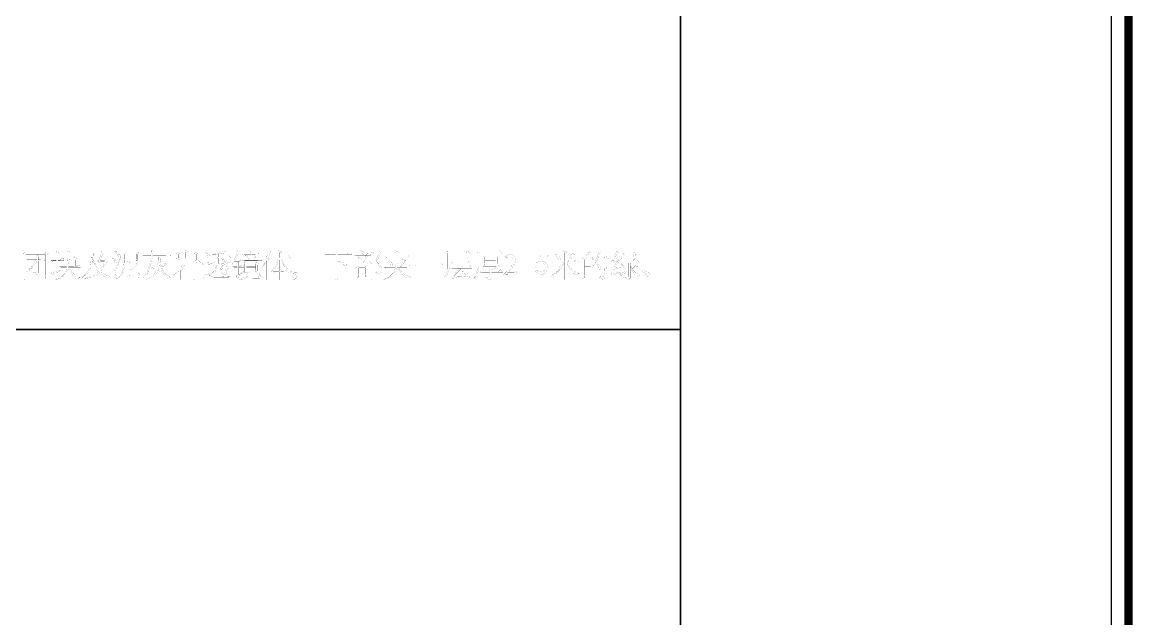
# Model space of a CAD drawing. Extents: x 94 to 452, y -72 to 1042.
# Drawn here: x 322.8 to 451.7, y 764.6 to 833.8 of the extents above; entities that cross this region are included whole.
import ezdxf

# ---------------------------------------------------------------- set-up
doc = ezdxf.new("R2010")
doc.units = 0
doc.header["$MEASUREMENT"] = 0
doc.layers.add('TREE_LAYER', color=7, linetype='Continuous')

msp = doc.modelspace()

# ---------------------------------------------------------------- linework, layer by layer
at = {"layer": 'TREE_LAYER'}
for points, const_width, elevation in [([(94.22612, 93.001716), (94.22612, 848.485862), (94.22612, 908.832322), (94.22612, 995.005583), (94.22612, 1005.005583), (94.22612, 1017.005583), (126.22612, 1017.005583), (146.22612, 1017.005583), (186.22612, 1017.005583), (191.22612, 1017.005583), (206.22612, 1017.005583), (211.22612, 1017.005583), (221.22612, 1017.005583), (399.22612, 1017.005583), (409.22612, 1017.005583), (451.22612, 1017.005583), (451.22612, 995.005583), (451.22612, 11.113007)], 1, 2891.008799), ([(449.22612, 11.113007), (449.22612, 995.005583), (449.22612, 995.005583), (449.22612, 1015.005583), (449.22612, 1015.005583), (409.22612, 1015.005583), (409.22612, 1015.005583), (399.22612, 1015.005583), (399.22612, 1015.005583), (221.22612, 1015.005583)], 0.15, 2875.008799), ([(399.22612, 848.485862), (399.22612, 798.147579)], 0.2, 50.338283), ([(323.009419, 807.122819), (323.009419, 807.122819), (323.009419, 807.095368), (323.03687, 806.87576), (323.03687, 804.007133), (323.132949, 804.007133), (323.187851, 804.034584), (323.229027, 804.07576), (323.229027, 804.336544), (323.229027, 804.336544), (325.521184, 804.336544), (325.534909, 804.336544), (325.534909, 804.048309), (325.576086, 804.048309), (325.672164, 804.07576), (325.713341, 804.116936), (325.713341, 806.793407), (325.850596, 806.889485), (325.864321, 806.903211), (325.864321, 806.930662), (325.644713, 807.122819), (325.603537, 807.122819), (325.452556, 806.971838), (323.297655, 806.971838), (323.009419, 807.122819), (323.009419, 807.122819)], 0.01, 21), ([(323.256478, 806.889485), (323.256478, 806.903211), (325.521184, 806.903211), (325.534909, 806.889485), (325.534909, 804.418897), (325.521184, 804.405172), (323.229027, 804.405172), (323.229027, 804.418897), (323.229027, 806.862035), (323.256478, 806.889485), (323.256478, 806.889485)], 0.01, 21), ([(324.505498, 806.862035), (324.505498, 806.862035), (324.505498, 806.834584), (324.546674, 806.614976), (324.546674, 806.244387), (324.532949, 806.244387), (323.366282, 806.244387), (323.476086, 806.134584), (323.517262, 806.134584), (323.558439, 806.162035), (324.354517, 806.162035), (324.354517, 806.162035), (324.025105, 805.613015), (323.73687, 805.256152), (323.338831, 804.844387), (323.434909, 804.885564), (323.46236, 804.899289), (323.874125, 805.242427), (324.080007, 805.448309), (324.505498, 805.983603), (324.519223, 806.038505), (324.532949, 806.052231), (324.546674, 806.052231), (324.546674, 804.844387), (324.464321, 804.77576), (324.313341, 804.789485), (324.203537, 804.816936), (324.176086, 804.816936), (324.176086, 804.77576), (324.354517, 804.734584), (324.43687, 804.665956), (324.464321, 804.556152), (324.574125, 804.597329), (324.683929, 804.707133), (324.683929, 806.162035), (324.697655, 806.162035), (325.425105, 806.162035), (325.425105, 806.244387), (325.205498, 806.422819), (325.164321, 806.422819), (324.98589, 806.244387), (324.697655, 806.244387), (324.683929, 806.244387), (324.683929, 806.60125), (324.793733, 806.669878), (324.793733, 806.683603), (324.793733, 806.711054), (324.505498, 806.862035), (324.505498, 806.862035)], 0.01, 21), ([(326.770204, 807.260074), (326.756478, 807.260074), (326.756478, 807.246348), (326.797655, 807.02674), (326.797655, 806.203211), (326.797655, 806.203211), (326.207458, 806.203211), (326.317262, 806.093407), (326.358439, 806.093407), (326.399615, 806.134584), (326.797655, 806.134584), (326.797655, 806.120858), (326.797655, 804.899289), (326.481968, 804.816936), (326.440792, 804.816936), (326.207458, 804.77576), (326.317262, 804.514976), (326.797655, 804.734584), (327.044713, 804.844387), (327.607458, 805.036544), (327.607458, 805.063995), (327.593733, 805.063995), (327.003537, 804.940466), (326.976086, 804.954191), (326.976086, 806.120858), (326.989811, 806.134584), (327.676086, 806.134584), (327.676086, 806.203211), (327.456478, 806.381642), (327.415302, 806.381642), (327.23687, 806.203211), (326.989811, 806.203211), (326.976086, 806.203211), (326.976086, 806.971838), (327.08589, 807.081642), (327.08589, 807.122819), (326.907458, 807.191446), (326.770204, 807.260074), (326.770204, 807.260074)], 0.01, 21), ([(328.046674, 807.30125), (328.046674, 807.30125), (328.046674, 807.246348), (328.074125, 807.02674), (328.074125, 806.463995), (328.074125, 806.463995), (327.566282, 806.463995), (327.676086, 806.354191), (327.717262, 806.354191), (327.744713, 806.381642), (328.0604, 806.381642), (328.074125, 806.381642), (328.0604, 806.285564), (328.046674, 806.093407), (328.046674, 805.777721), (328.019223, 805.489485), (328.005498, 805.47576), (327.168243, 805.47576), (327.278047, 805.365956), (327.305498, 805.365956), (327.346674, 805.393407), (328.005498, 805.393407), (328.005498, 805.393407), (328.005498, 805.311054), (327.93687, 804.92674), (327.78589, 804.665956), (327.442753, 804.322819), (327.346674, 804.267917), (326.989811, 804.07576), (326.880007, 804.048309), (326.729027, 804.007133), (326.729027, 803.965956), (326.838831, 803.965956), (327.264321, 804.116936), (327.676086, 804.336544), (327.93687, 804.597329), (328.115302, 804.954191), (328.183929, 805.242427), (328.197655, 805.379682), (328.21138, 805.393407), (328.293733, 805.393407), (328.293733, 805.283603), (328.444713, 804.858113), (328.554517, 804.665956), (328.774125, 804.377721), (328.966282, 804.185564), (329.172164, 804.048309), (329.432949, 804.158113), (329.583929, 804.158113), (329.583929, 804.185564), (329.391772, 804.22674), (329.103537, 804.377721), (328.842753, 804.597329), (328.581968, 804.885564), (328.527066, 804.981642), (328.36236, 805.297329), (328.334909, 805.393407), (328.334909, 805.393407), (329.61138, 805.393407), (329.61138, 805.47576), (329.405498, 805.654191), (329.364321, 805.654191), (329.172164, 805.47576), (329.076086, 805.47576), (329.06236, 805.47576), (329.06236, 806.271838), (329.199615, 806.381642), (329.213341, 806.381642), (329.213341, 806.422819), (328.993733, 806.60125), (328.952556, 806.60125), (328.815302, 806.463995), (328.307458, 806.463995), (328.293733, 806.463995), (328.293733, 807.013015), (328.430988, 807.109093), (328.444713, 807.122819), (328.444713, 807.15027), (328.225105, 807.232623), (328.046674, 807.30125), (328.046674, 807.30125)], 0.01, 21), ([(332.095694, 807.232623), (331.98589, 807.122819), (331.972164, 807.081642), (330.187851, 807.081642), (330.297655, 806.971838), (330.338831, 806.971838), (330.366282, 807.013015), (330.846674, 807.013015), (330.846674, 806.999289), (330.846674, 806.614976), (330.805498, 806.134584), (330.695694, 805.599289), (330.695694, 805.571838), (330.558439, 805.146348), (330.476086, 805.036544), (330.229027, 804.62478), (329.776086, 804.185564), (329.680007, 804.116936), (329.844713, 804.185564), (329.872164, 804.199289), (330.283929, 804.542427), (330.31138, 804.569878), (330.627066, 804.995368), (330.778047, 805.311054), (330.887851, 805.640466), (330.915302, 805.818897), (330.956478, 805.997329), (330.956478, 806.107133), (330.997655, 806.354191), (331.01138, 806.367917), (331.066282, 806.17576), (331.176086, 805.818897), (331.28589, 805.558113), (331.409419, 805.311054), (331.505498, 805.146348), (331.697655, 804.899289), (331.629027, 804.830662), (331.395694, 804.62478), (330.901576, 804.35027), (330.709419, 804.267917), (330.654517, 804.254191), (330.119223, 804.089485), (330.078047, 804.07576), (330.242753, 804.07576), (330.599615, 804.158113), (330.956478, 804.267917), (331.340792, 804.418897), (331.519223, 804.528701), (331.752556, 804.693407), (331.821184, 804.762035), (332.054517, 804.556152), (332.383929, 804.295368), (332.713341, 804.116936), (332.754517, 804.116936), (332.823145, 804.199289), (333.001576, 804.295368), (333.11138, 804.295368), (333.11138, 804.336544), (332.9604, 804.336544), (332.425105, 804.514976), (332.164321, 804.707133), (331.944713, 804.885564), (331.98589, 804.92674), (332.164321, 805.173799), (332.603537, 805.942427), (332.754517, 806.02478), (332.493733, 806.271838), (332.342753, 806.134584), (331.917262, 806.134584), (331.903537, 806.134584), (331.903537, 806.17576), (331.98589, 806.340466), (332.123145, 806.793407), (332.205498, 806.903211), (332.342753, 807.013015), (332.164321, 807.191446), (332.095694, 807.232623), (332.095694, 807.232623)], 0.01, 21), ([(331.066282, 806.999289), (331.066282, 807.013015), (331.972164, 807.013015), (331.98589, 806.930662), (331.766282, 806.271838), (331.615302, 806.134584), (331.615302, 806.093407), (331.793733, 805.914976), (331.903537, 806.02478), (331.917262, 806.052231), (332.342753, 806.052231), (332.342753, 806.052231), (332.342753, 805.983603), (332.232949, 805.640466), (332.013341, 805.283603), (331.876086, 805.063995), (331.821184, 805.009093), (331.683929, 805.146348), (331.505498, 805.407133), (331.313341, 805.75027), (331.107458, 806.230662), (331.025105, 806.45027), (331.025105, 806.491446), (331.066282, 806.72478), (331.066282, 806.999289), (331.066282, 806.999289)], 0.01, 21), ([(333.6604, 807.260074), (333.578047, 807.260074), (333.729027, 807.109093), (333.838831, 806.930662), (333.866282, 806.779682), (333.907458, 806.683603), (333.948635, 806.642427), (333.976086, 806.642427), (334.058439, 806.72478), (334.127066, 806.820858), (334.127066, 806.903211), (334.044713, 807.02674), (333.907458, 807.122819), (333.6604, 807.260074), (333.6604, 807.260074)], 0.01, 21), ([(334.538831, 807.191446), (334.525105, 807.191446), (334.525105, 807.163995), (334.566282, 806.944387), (334.566282, 805.873799), (334.525105, 805.393407), (334.525105, 805.311054), (334.456478, 804.940466), (334.456478, 804.913015), (334.305498, 804.556152), (334.23687, 804.446348), (334.017262, 804.185564), (333.907458, 804.07576), (333.948635, 804.07576), (334.113341, 804.213015), (334.278047, 804.377721), (334.497655, 804.693407), (334.607458, 804.954191), (334.607458, 805.009093), (334.634909, 805.091446), (334.676086, 805.269878), (334.717262, 805.448309), (334.717262, 805.805172), (334.744713, 805.90125), (334.744713, 806.271838), (334.758439, 806.271838), (336.06236, 806.271838), (336.06236, 806.271838), (336.06236, 806.134584), (336.103537, 806.134584), (336.199615, 806.162035), (336.254517, 806.203211), (336.254517, 806.862035), (336.391772, 806.958113), (336.391772, 806.971838), (336.391772, 807.013015), (336.18589, 807.191446), (336.144713, 807.191446), (335.993733, 807.040466), (334.827066, 807.040466), (334.538831, 807.191446), (334.538831, 807.191446)], 0.01, 21), ([(334.78589, 806.971838), (334.78589, 806.971838), (336.06236, 806.971838), (336.06236, 806.971838), (336.06236, 806.354191), (336.06236, 806.354191), (334.758439, 806.354191), (334.744713, 806.354191), (334.744713, 806.930662), (334.78589, 806.971838), (334.78589, 806.971838)], 0.01, 21), ([(337.887851, 807.342427), (337.805498, 807.342427), (337.805498, 807.205172), (337.764321, 806.752231), (336.817262, 806.752231), (336.927066, 806.642427), (336.968243, 806.642427), (337.009419, 806.683603), (337.750596, 806.683603), (337.750596, 806.669878), (337.73687, 806.532623), (337.73687, 806.45027), (337.668243, 805.983603), (337.668243, 805.942427), (337.517262, 805.434584), (337.517262, 805.393407), (337.366282, 804.954191), (337.187851, 804.62478), (337.03687, 804.405172), (336.817262, 804.116936), (336.789811, 804.048309), (337.201576, 804.460074), (337.338831, 804.62478), (337.58589, 805.132623), (337.73687, 805.571838), (337.778047, 805.763995), (337.846674, 806.038505), (337.846674, 806.065956), (337.956478, 806.587525), (337.970204, 806.683603), (340.042753, 806.683603), (340.042753, 806.752231), (339.795694, 806.971838), (339.754517, 806.971838), (339.534909, 806.752231), (337.970204, 806.752231), (337.970204, 806.779682), (337.997655, 807.013015), (338.134909, 807.15027), (338.134909, 807.191446), (337.887851, 807.342427), (337.887851, 807.342427)], 0.01, 21), ([(341.799615, 807.342427), (341.78589, 807.342427), (341.78589, 807.314976), (341.827066, 807.136544), (341.827066, 806.422819), (341.813341, 806.422819), (340.989811, 806.422819), (340.976086, 806.422819), (340.976086, 806.903211), (341.08589, 806.971838), (341.08589, 806.971838), (341.08589, 807.013015), (340.756478, 807.122819), (340.797655, 806.916936), (340.797655, 806.463995), (340.687851, 806.354191), (340.838831, 806.203211), (340.866282, 806.203211), (340.976086, 806.313015), (340.976086, 806.340466), (340.989811, 806.354191), (342.883929, 806.354191), (342.883929, 806.340466), (342.883929, 806.162035), (342.966282, 806.17576), (343.021184, 806.203211), (343.06236, 806.244387), (343.06236, 806.862035), (343.172164, 806.971838), (343.172164, 807.013015), (342.993733, 807.081642), (342.842753, 807.15027), (342.883929, 806.916936), (342.883929, 806.422819), (342.883929, 806.422819), (342.005498, 806.422819), (342.005498, 806.422819), (342.005498, 807.122819), (342.115302, 807.191446), (342.115302, 807.191446), (342.115302, 807.232623), (341.799615, 807.342427), (341.799615, 807.342427)], 0.01, 21), ([(344.078047, 807.15027), (344.078047, 807.15027), (344.091772, 807.136544), (344.297655, 806.793407), (344.325105, 806.546348), (344.366282, 806.436544), (344.366282, 806.422819), (344.448635, 806.422819), (344.530988, 806.505172), (344.58589, 806.60125), (344.58589, 806.683603), (344.517262, 806.820858), (344.489811, 806.848309), (344.297655, 807.013015), (344.1604, 807.122819), (344.078047, 807.15027), (344.078047, 807.15027)], 0.01, 21), ([(346.342753, 807.260074), (346.274125, 807.260074), (346.13687, 807.191446), (346.054517, 807.177721), (346.027066, 807.163995), (345.944713, 807.136544), (345.629027, 807.040466), (345.601576, 807.040466), (345.052556, 806.930662), (344.887851, 806.930662), (344.887851, 806.903211), (345.28589, 806.903211), (345.28589, 806.903211), (345.327066, 806.903211), (345.327066, 806.903211), (345.642753, 806.944387), (345.656478, 806.944387), (345.656478, 806.573799), (345.642753, 806.573799), (344.695694, 806.573799), (344.805498, 806.463995), (344.846674, 806.463995), (344.887851, 806.491446), (345.629027, 806.491446), (345.629027, 806.491446), (345.423145, 806.463995), (345.395694, 806.463995), (345.244713, 806.271838), (344.915302, 805.942427), (344.668243, 805.763995), (344.58589, 805.722819), (344.58589, 805.695368), (344.8604, 805.805172), (345.080007, 805.956152), (345.299615, 806.107133), (345.642753, 806.45027), (345.656478, 806.45027), (345.656478, 805.805172), (345.725105, 805.805172), (345.793733, 805.832623), (345.834909, 805.873799), (345.834909, 806.491446), (345.834909, 806.491446), (346.974125, 806.491446), (346.974125, 806.573799), (346.754517, 806.752231), (346.713341, 806.752231), (346.534909, 806.573799), (345.834909, 806.573799), (345.834909, 806.573799), (345.834909, 806.958113), (345.834909, 806.958113), (345.930988, 806.971838), (346.342753, 807.040466), (346.534909, 807.040466), (346.342753, 807.260074), (346.342753, 807.260074)], 0.01, 21), ([(347.797655, 807.369878), (347.797655, 807.369878), (347.797655, 807.328701), (347.687851, 806.793407), (347.619223, 806.642427), (347.468243, 806.244387), (347.207458, 805.75027), (347.180007, 805.695368), (347.180007, 805.654191), (347.248635, 805.736544), (347.468243, 806.065956), (347.468243, 806.02478), (347.797655, 806.02478), (347.797655, 806.011054), (347.797655, 805.47576), (347.797655, 805.47576), (347.248635, 805.47576), (347.358439, 805.365956), (347.399615, 805.365956), (347.427066, 805.393407), (347.797655, 805.393407), (347.797655, 805.393407), (347.797655, 804.446348), (347.646674, 804.295368), (347.838831, 804.116936), (347.866282, 804.116936), (348.415302, 804.77576), (348.566282, 804.92674), (348.497655, 804.92674), (348.099615, 804.597329), (347.989811, 804.487525), (347.976086, 804.487525), (347.976086, 805.393407), (347.989811, 805.393407), (348.566282, 805.393407), (348.566282, 805.47576), (348.346674, 805.654191), (348.305498, 805.654191), (348.127066, 805.47576), (347.989811, 805.47576), (347.976086, 805.47576), (347.976086, 806.011054), (347.989811, 806.02478), (348.497655, 806.02478), (348.497655, 806.093407), (348.278047, 806.271838), (348.23687, 806.271838), (348.058439, 806.093407), (347.481968, 806.093407), (347.481968, 806.093407), (347.646674, 806.367917), (347.756478, 806.614976), (347.756478, 806.60125), (348.607458, 806.60125), (348.607458, 806.683603), (348.387851, 806.862035), (348.346674, 806.862035), (348.168243, 806.683603), (347.797655, 806.683603), (347.783929, 806.683603), (347.838831, 806.779682), (347.907458, 807.013015), (347.976086, 807.15027), (347.989811, 807.15027), (348.08589, 807.15027), (348.08589, 807.191446), (347.797655, 807.369878), (347.797655, 807.369878)], 0.01, 21), ([(349.087851, 807.342427), (349.074125, 807.342427), (349.197655, 807.218897), (349.334909, 807.040466), (349.376086, 806.903211), (349.403537, 806.862035), (349.403537, 806.862035), (348.634909, 806.862035), (348.744713, 806.752231), (348.78589, 806.752231), (348.827066, 806.793407), (350.391772, 806.793407), (350.391772, 806.862035), (350.144713, 807.081642), (350.103537, 807.081642), (349.883929, 806.862035), (349.48589, 806.862035), (349.48589, 806.862035), (349.48589, 806.87576), (349.554517, 806.971838), (349.554517, 807.122819), (349.430988, 807.232623), (349.238831, 807.30125), (349.183929, 807.314976), (349.087851, 807.342427), (349.087851, 807.342427)], 0.01, 21), ([(351.380007, 807.342427), (351.366282, 807.342427), (351.366282, 807.15027), (351.242753, 806.656152), (351.229027, 806.642427), (351.229027, 806.60125), (351.078047, 806.148309), (351.078047, 806.120858), (350.844713, 805.640466), (350.707458, 805.407133), (350.707458, 805.393407), (350.748635, 805.393407), (350.899615, 805.571838), (351.105498, 805.928701), (351.215302, 806.148309), (351.229027, 806.148309), (351.229027, 803.965956), (351.31138, 803.979682), (351.366282, 804.007133), (351.407458, 804.048309), (351.407458, 806.203211), (351.517262, 806.313015), (351.517262, 806.354191), (351.352556, 806.409093), (351.338831, 806.422819), (351.338831, 806.436544), (351.366282, 806.491446), (351.366282, 806.505172), (351.476086, 806.820858), (351.627066, 807.109093), (351.640792, 807.122819), (351.73687, 807.15027), (351.380007, 807.342427), (351.380007, 807.342427)], 0.01, 21), ([(352.615302, 807.342427), (352.615302, 807.342427), (352.615302, 807.314976), (352.656478, 807.095368), (352.656478, 806.505172), (352.642753, 806.491446), (351.627066, 806.491446), (351.73687, 806.381642), (351.778047, 806.381642), (351.805498, 806.422819), (352.491772, 806.422819), (352.491772, 806.409093), (352.327066, 805.914976), (352.066282, 805.393407), (351.846674, 805.063995), (351.476086, 804.707133), (351.558439, 804.707133), (351.572164, 804.720858), (351.8604, 804.981642), (352.080007, 805.187525), (352.354517, 805.613015), (352.464321, 805.832623), (352.491772, 805.887525), (352.642753, 806.216936), (352.656478, 806.216936), (352.656478, 804.92674), (352.642753, 804.92674), (351.956478, 804.92674), (352.066282, 804.816936), (352.107458, 804.816936), (352.134909, 804.844387), (352.642753, 804.844387), (352.656478, 804.844387), (352.656478, 803.897329), (352.725105, 803.897329), (352.793733, 803.92478), (352.834909, 803.965956), (352.834909, 804.844387), (352.834909, 804.844387), (353.534909, 804.844387), (353.534909, 804.92674), (353.356478, 805.063995), (353.315302, 805.063995), (353.164321, 804.92674), (352.834909, 804.92674), (352.834909, 804.92674), (352.834909, 806.422819), (352.834909, 806.422819), (352.944713, 806.422819), (352.944713, 806.422819), (352.944713, 806.271838), (353.123145, 805.736544), (353.452556, 805.105172), (353.630988, 804.899289), (353.754517, 804.77576), (353.795694, 804.77576), (354.001576, 804.885564), (354.152556, 804.885564), (353.891772, 804.995368), (353.740792, 805.146348), (353.630988, 805.228701), (353.41138, 805.516936), (353.383929, 805.544387), (353.081968, 806.065956), (353.013341, 806.271838), (352.98589, 806.422819), (352.98589, 806.422819), (353.974125, 806.422819), (353.974125, 806.491446), (353.713341, 806.711054), (353.672164, 806.711054), (353.452556, 806.491446), (352.834909, 806.491446), (352.834909, 806.505172), (352.834909, 807.040466), (352.944713, 807.15027), (352.944713, 807.191446), (352.766282, 807.260074), (352.615302, 807.342427), (352.615302, 807.342427)], 0.01, 21), ([(360.823145, 807.232623), (360.781968, 807.232623), (360.534909, 806.971838), (357.789811, 806.971838), (357.899615, 806.862035), (357.927066, 806.862035), (357.968243, 806.903211), (359.203537, 806.903211), (359.217262, 806.889485), (359.217262, 803.965956), (359.28589, 803.938505), (359.327066, 803.938505), (359.395694, 803.965956), (359.43687, 804.07576), (359.43687, 806.889485), (359.43687, 806.903211), (361.11138, 806.903211), (361.11138, 806.971838), (360.974125, 807.081642), (360.823145, 807.232623), (360.823145, 807.232623)], 0.01, 21), ([(363.005498, 807.040466), (362.964321, 807.040466), (362.744713, 806.820858), (361.317262, 806.820858), (361.427066, 806.711054), (361.468243, 806.711054), (361.509419, 806.752231), (362.676086, 806.752231), (362.676086, 806.752231), (362.676086, 806.642427), (362.525105, 806.203211), (362.456478, 806.065956), (362.415302, 805.873799), (361.248635, 805.873799), (361.358439, 805.763995), (361.399615, 805.763995), (361.427066, 805.805172), (363.376086, 805.805172), (363.376086, 805.873799), (363.156478, 806.052231), (363.115302, 806.052231), (362.93687, 805.873799), (362.429027, 805.873799), (362.429027, 805.873799), (362.497655, 805.956152), (362.676086, 806.244387), (362.827066, 806.463995), (362.964321, 806.532623), (362.964321, 806.573799), (362.78589, 806.683603), (362.717262, 806.752231), (362.717262, 806.752231), (363.266282, 806.752231), (363.266282, 806.820858), (363.005498, 807.040466), (363.005498, 807.040466)], 0.01, 21), ([(362.030988, 807.342427), (362.017262, 807.342427), (362.140792, 807.218897), (362.278047, 807.040466), (362.305498, 806.903211), (362.346674, 806.862035), (362.415302, 806.862035), (362.497655, 806.971838), (362.497655, 807.122819), (362.374125, 807.232623), (362.168243, 807.30125), (362.113341, 807.314976), (362.030988, 807.342427), (362.030988, 807.342427)], 0.01, 21), ([(364.295694, 807.191446), (364.268243, 807.177721), (364.130988, 807.013015), (363.664321, 807.013015), (363.376086, 807.15027), (363.403537, 806.916936), (363.403537, 803.965956), (363.499615, 803.979682), (363.554517, 804.007133), (363.595694, 804.048309), (363.595694, 806.903211), (363.623145, 806.930662), (364.144713, 806.930662), (364.172164, 806.903211), (363.883929, 806.02478), (363.966282, 805.942427), (364.213341, 805.613015), (364.323145, 805.297329), (364.323145, 805.063995), (364.281968, 804.92674), (364.281968, 804.913015), (364.18589, 804.844387), (364.007458, 804.844387), (363.801576, 804.885564), (363.774125, 804.885564), (363.774125, 804.844387), (363.952556, 804.77576), (364.06236, 804.665956), (364.103537, 804.514976), (364.213341, 804.514976), (364.323145, 804.583603), (364.432949, 804.707133), (364.542753, 804.885564), (364.542753, 805.297329), (364.405498, 805.571838), (364.18589, 805.818897), (363.952556, 806.052231), (364.364321, 806.793407), (364.501576, 806.903211), (364.61138, 806.930662), (364.295694, 807.191446), (364.295694, 807.191446)], 0.01, 21), ([(366.176086, 807.30125), (366.176086, 807.30125), (366.176086, 807.246348), (366.217262, 807.02674), (366.217262, 806.614976), (366.203537, 806.60125), (365.03687, 806.60125), (365.146674, 806.491446), (365.187851, 806.491446), (365.229027, 806.532623), (366.203537, 806.532623), (366.217262, 806.532623), (366.217262, 805.818897), (366.148635, 805.420858), (366.148635, 805.393407), (364.817262, 805.393407), (364.927066, 805.283603), (364.968243, 805.283603), (365.009419, 805.32478), (366.134909, 805.32478), (366.134909, 805.32478), (366.066282, 805.036544), (365.887851, 804.734584), (365.517262, 804.363995), (365.242753, 804.199289), (364.817262, 803.965956), (364.858439, 803.965956), (365.366282, 804.144387), (365.73687, 804.363995), (366.038831, 804.679682), (366.244713, 804.995368), (366.327066, 805.311054), (366.340792, 805.32478), (366.478047, 805.32478), (366.491772, 805.311054), (366.587851, 805.036544), (366.725105, 804.816936), (366.889811, 804.583603), (366.930988, 804.542427), (367.274125, 804.267917), (367.507458, 804.130662), (367.672164, 804.048309), (367.68589, 804.048309), (367.891772, 804.22674), (368.083929, 804.22674), (368.083929, 804.267917), (367.9604, 804.267917), (367.534909, 804.377721), (367.205498, 804.556152), (366.98589, 804.707133), (366.834909, 804.858113), (366.656478, 805.132623), (366.5604, 805.311054), (366.574125, 805.32478), (368.001576, 805.32478), (368.001576, 805.393407), (367.754517, 805.613015), (367.713341, 805.613015), (367.493733, 805.393407), (366.354517, 805.393407), (366.354517, 805.407133), (366.395694, 805.571838), (366.409419, 805.722819), (366.43687, 805.873799), (366.43687, 806.532623), (366.43687, 806.532623), (367.754517, 806.532623), (367.754517, 806.60125), (367.493733, 806.820858), (367.452556, 806.820858), (367.232949, 806.60125), (366.43687, 806.60125), (366.43687, 806.614976), (366.43687, 806.930662), (366.574125, 807.081642), (366.574125, 807.122819), (366.395694, 807.191446), (366.176086, 807.30125), (366.176086, 807.30125)], 0.01, 21), ([(374.576086, 807.260074), (374.534909, 807.260074), (374.342753, 807.081642), (372.476086, 807.081642), (372.187851, 807.232623), (372.229027, 806.985564), (372.229027, 805.242427), (372.146674, 804.871838), (372.146674, 804.844387), (372.03687, 804.514976), (371.927066, 804.336544), (371.789811, 804.116936), (371.789811, 804.07576), (372.050596, 804.35027), (372.187851, 804.556152), (372.297655, 804.830662), (372.366282, 805.063995), (372.380007, 805.228701), (372.407458, 805.393407), (372.407458, 806.45027), (372.407458, 806.463995), (374.452556, 806.463995), (374.452556, 806.45027), (374.452556, 806.354191), (374.493733, 806.354191), (374.589811, 806.381642), (374.644713, 806.422819), (374.644713, 806.903211), (374.713341, 806.971838), (374.823145, 807.013015), (374.823145, 807.040466), (374.576086, 807.260074), (374.576086, 807.260074)], 0.01, 21), ([(372.434909, 806.999289), (372.448635, 807.013015), (374.452556, 807.013015), (374.452556, 806.999289), (374.452556, 806.532623), (374.452556, 806.532623), (372.407458, 806.532623), (372.407458, 806.532623), (372.407458, 806.971838), (372.434909, 806.999289), (372.434909, 806.999289)], 0.01, 21), ([(378.254517, 807.30125), (378.213341, 807.30125), (377.993733, 807.081642), (375.907458, 807.081642), (375.619223, 807.232623), (375.646674, 806.985564), (375.646674, 805.20125), (375.578047, 804.830662), (375.578047, 804.803211), (375.468243, 804.487525), (375.358439, 804.295368), (375.207458, 804.089485), (375.207458, 804.048309), (375.481968, 804.309093), (375.619223, 804.514976), (375.715302, 804.789485), (375.797655, 805.022819), (375.81138, 805.187525), (375.838831, 805.365956), (375.838831, 806.971838), (375.866282, 807.013015), (378.501576, 807.013015), (378.501576, 807.081642), (378.254517, 807.30125), (378.254517, 807.30125)], 0.01, 21), ([(379.709419, 806.820858), (379.407458, 806.87576), (379.119223, 806.779682), (378.927066, 806.60125), (378.817262, 806.395368), (378.817262, 806.244387), (379.229027, 806.614976), (379.558439, 806.628701), (379.73687, 806.505172), (379.805498, 806.244387), (379.805498, 805.90125), (379.572164, 805.448309), (378.707458, 804.556152), (380.025105, 804.514976), (380.134909, 804.62478), (380.176086, 804.92674), (379.929027, 804.734584), (379.229027, 804.734584), (379.146674, 804.734584), (379.73687, 805.393407), (380.025105, 805.90125), (380.066282, 806.02478), (380.107458, 806.148309), (380.107458, 806.17576), (380.080007, 806.285564), (380.038831, 806.463995), (380.025105, 806.518897), (379.929027, 806.669878), (379.915302, 806.683603), (379.709419, 806.820858), (379.709419, 806.820858)], 0.01, 21), ([(385.693733, 807.30125), (385.693733, 807.30125), (385.693733, 807.273799), (385.734909, 807.054191), (385.734909, 806.02478), (385.721184, 806.02478), (384.225105, 806.02478), (384.334909, 805.914976), (384.376086, 805.914976), (384.417262, 805.942427), (385.474125, 805.942427), (385.474125, 805.942427), (385.474125, 805.832623), (385.364321, 805.613015), (384.993733, 805.105172), (384.691772, 804.762035), (384.266282, 804.418897), (384.156478, 804.295368), (384.197655, 804.309093), (384.417262, 804.446348), (384.664321, 804.583603), (384.774125, 804.665956), (385.227066, 805.118897), (385.515302, 805.544387), (385.693733, 805.90125), (385.693733, 805.914976), (385.652556, 805.914976), (385.529027, 805.942427), (385.515302, 805.942427), (385.529027, 805.942427), (385.721184, 805.942427), (385.734909, 805.942427), (385.734909, 803.938505), (385.817262, 803.938505), (385.872164, 803.965956), (385.913341, 804.007133), (385.913341, 805.942427), (385.913341, 805.942427), (385.995694, 805.942427), (386.091772, 805.736544), (386.283929, 805.311054), (386.489811, 804.995368), (386.654517, 804.844387), (387.01138, 804.514976), (387.121184, 804.487525), (387.340792, 804.62478), (387.491772, 804.62478), (387.491772, 804.665956), (387.450596, 804.665956), (387.080007, 804.816936), (387.052556, 804.830662), (386.901576, 804.92674), (386.572164, 805.173799), (386.352556, 805.434584), (386.132949, 805.75027), (386.064321, 805.942427), (386.064321, 805.942427), (387.450596, 805.942427), (387.450596, 806.02478), (387.299615, 806.134584), (387.16236, 806.271838), (387.121184, 806.271838), (386.8604, 806.02478), (386.174125, 806.02478), (386.174125, 806.02478), (386.530988, 806.422819), (386.681968, 806.60125), (386.901576, 806.820858), (386.970204, 806.820858), (386.970204, 806.862035), (386.8604, 806.903211), (386.681968, 807.040466), (386.599615, 806.848309), (386.242753, 806.285564), (386.132949, 806.02478), (386.132949, 806.02478), (385.913341, 806.02478), (385.913341, 806.02478), (385.913341, 807.013015), (386.023145, 807.122819), (386.023145, 807.15027), (385.844713, 807.232623), (385.693733, 807.30125), (385.693733, 807.30125)], 0.01, 21), ([(384.63687, 806.930662), (384.63687, 806.930662), (384.787851, 806.779682), (384.993733, 806.463995), (385.103537, 806.162035), (385.213341, 806.162035), (385.295694, 806.244387), (385.323145, 806.367917), (385.323145, 806.409093), (385.227066, 806.560074), (385.007458, 806.752231), (384.63687, 806.930662), (384.63687, 806.930662)], 0.01, 21), ([(388.438831, 807.30125), (388.425105, 807.30125), (388.425105, 807.218897), (388.342753, 806.807133), (388.315302, 806.669878), (388.246674, 806.422819), (388.232949, 806.422819), (388.013341, 806.422819), (387.834909, 806.491446), (387.876086, 806.32674), (387.876086, 804.07576), (387.958439, 804.089485), (388.013341, 804.116936), (388.054517, 804.158113), (388.054517, 804.405172), (388.068243, 804.405172), (388.823145, 804.405172), (388.823145, 804.405172), (388.823145, 804.185564), (388.864321, 804.185564), (388.9604, 804.22674), (389.015302, 804.267917), (389.015302, 806.244387), (389.125105, 806.354191), (389.125105, 806.381642), (388.932949, 806.573799), (388.905498, 806.573799), (388.754517, 806.422819), (388.287851, 806.422819), (388.287851, 806.422819), (388.603537, 807.067917), (388.617262, 807.081642), (388.754517, 807.122819), (388.754517, 807.15027), (388.438831, 807.30125), (388.438831, 807.30125)], 0.01, 21), ([(389.715302, 807.260074), (389.701576, 807.246348), (389.674125, 806.999289), (389.564321, 806.642427), (389.564321, 806.60125), (389.372164, 806.052231), (389.125105, 805.544387), (389.207458, 805.62674), (389.481968, 806.052231), (389.646674, 806.381642), (390.470204, 806.381642), (390.470204, 806.381642), (390.470204, 805.558113), (390.470204, 805.558113), (390.456478, 805.214976), (390.442753, 804.803211), (390.442753, 804.693407), (390.3604, 804.487525), (390.332949, 804.418897), (390.291772, 804.309093), (390.278047, 804.295368), (390.195694, 804.267917), (390.030988, 804.267917), (389.674125, 804.295368), (389.674125, 804.267917), (389.742753, 804.267917), (390.030988, 804.116936), (390.113341, 803.965956), (390.181968, 803.965956), (390.401576, 804.089485), (390.51138, 804.254191), (390.552556, 804.405172), (390.580007, 804.473799), (390.621184, 804.707133), (390.634909, 805.118897), (390.66236, 805.516936), (390.66236, 806.271838), (390.730988, 806.354191), (390.840792, 806.381642), (390.840792, 806.422819), (390.593733, 806.642427), (390.552556, 806.642427), (390.3604, 806.463995), (389.674125, 806.463995), (389.674125, 806.463995), (389.701576, 806.518897), (389.729027, 806.587525), (389.81138, 806.807133), (389.893733, 807.040466), (390.003537, 807.122819), (389.715302, 807.260074), (389.715302, 807.260074)], 0.01, 21), ([(391.787851, 807.232623), (391.774125, 807.218897), (391.746674, 807.163995), (391.664321, 806.930662), (391.554517, 806.669878), (391.527066, 806.573799), (391.527066, 806.560074), (391.376086, 806.244387), (391.293733, 806.162035), (391.197655, 806.093407), (391.197655, 806.052231), (391.293733, 805.914976), (391.307458, 805.914976), (391.48589, 805.983603), (391.925105, 806.134584), (391.925105, 806.120858), (391.925105, 806.052231), (391.883929, 806.011054), (391.595694, 805.585564), (391.334909, 805.32478), (391.266282, 805.32478), (391.334909, 805.146348), (391.403537, 805.105172), (391.842753, 805.256152), (392.323145, 805.365956), (392.323145, 805.393407), (392.295694, 805.393407), (392.06236, 805.365956), (391.856478, 805.365956), (391.527066, 805.32478), (391.48589, 805.32478), (391.925105, 805.832623), (392.295694, 806.313015), (392.350596, 806.409093), (392.378047, 806.422819), (392.474125, 806.463995), (392.474125, 806.491446), (392.4604, 806.505172), (392.227066, 806.683603), (392.18589, 806.683603), (392.144713, 806.560074), (392.034909, 806.32674), (392.007458, 806.216936), (391.993733, 806.162035), (391.815302, 806.162035), (391.458439, 806.134584), (391.417262, 806.134584), (391.732949, 806.669878), (391.883929, 806.930662), (391.993733, 807.040466), (392.034909, 807.040466), (392.034909, 807.081642), (391.897655, 807.191446), (391.787851, 807.232623), (391.787851, 807.232623)], 0.01, 21), ([(393.832949, 807.15027), (393.819223, 807.15027), (393.750596, 807.054191), (393.764321, 807.013015), (393.750596, 807.013015), (392.542753, 807.013015), (392.652556, 806.903211), (392.693733, 806.903211), (392.734909, 806.930662), (393.764321, 806.930662), (393.791772, 806.807133), (393.791772, 806.765956), (393.750596, 806.463995), (392.693733, 806.463995), (392.803537, 806.354191), (392.844713, 806.354191), (392.872164, 806.381642), (393.750596, 806.381642), (393.750596, 806.367917), (393.723145, 805.983603), (393.901576, 805.983603), (393.942753, 806.409093), (393.942753, 806.477721), (393.970204, 806.752231), (393.970204, 806.862035), (393.983929, 806.862035), (394.080007, 806.903211), (394.121184, 806.930662), (394.121184, 806.971838), (393.901576, 807.122819), (393.832949, 807.15027), (393.832949, 807.15027)], 0.01, 21), ([(328.293733, 806.381642), (328.293733, 806.381642), (328.883929, 806.381642), (328.883929, 806.381642), (328.883929, 805.47576), (328.883929, 805.47576), (328.21138, 805.47576), (328.21138, 805.47576), (328.293733, 806.381642), (328.293733, 806.381642)], 0.01, 21), ([(333.330988, 806.422819), (333.289811, 806.422819), (333.372164, 806.340466), (333.468243, 806.203211), (333.619223, 805.914976), (333.687851, 805.914976), (333.729027, 805.956152), (333.756478, 806.011054), (333.756478, 806.134584), (333.687851, 806.230662), (333.578047, 806.313015), (333.440792, 806.381642), (333.330988, 806.422819), (333.330988, 806.422819)], 0.01, 21), ([(334.305498, 806.752231), (334.23687, 806.642427), (334.017262, 806.079682), (334.017262, 806.052231), (333.756478, 805.393407), (333.646674, 805.214976), (333.578047, 805.146348), (333.289811, 805.146348), (333.289811, 805.105172), (333.399615, 805.105172), (333.53687, 805.063995), (333.619223, 804.981642), (333.646674, 804.885564), (333.646674, 804.734584), (333.619223, 804.542427), (333.619223, 804.514976), (333.578047, 804.418897), (333.578047, 804.267917), (333.619223, 804.185564), (333.715302, 804.116936), (333.797655, 804.116936), (333.838831, 804.213015), (333.838831, 804.377721), (333.797655, 804.514976), (333.797655, 805.146348), (333.838831, 805.242427), (333.880007, 805.365956), (333.976086, 805.681642), (334.003537, 805.75027), (334.278047, 806.587525), (334.278047, 806.614976), (334.305498, 806.752231), (334.305498, 806.752231)], 0.01, 21), ([(335.046674, 806.162035), (335.046674, 806.162035), (335.046674, 806.148309), (335.074125, 805.928701), (335.074125, 804.377721), (335.142753, 804.267917), (335.252556, 804.185564), (336.281968, 804.185564), (336.350596, 804.22674), (336.4604, 804.295368), (336.542753, 804.405172), (336.542753, 804.487525), (336.501576, 804.487525), (336.432949, 804.556152), (336.364321, 804.734584), (336.364321, 805.036544), (336.323145, 805.036544), (336.323145, 804.940466), (336.281968, 804.583603), (336.254517, 804.487525), (336.144713, 804.377721), (335.334909, 804.377721), (335.266282, 804.446348), (335.266282, 804.981642), (335.403537, 805.063995), (335.732949, 805.283603), (336.076086, 805.544387), (336.281968, 805.681642), (336.364321, 805.695368), (336.364321, 805.722819), (336.213341, 805.873799), (336.144713, 805.914976), (335.925105, 805.654191), (335.403537, 805.132623), (335.293733, 805.063995), (335.266282, 805.036544), (335.266282, 805.05027), (335.266282, 805.873799), (335.376086, 805.983603), (335.376086, 806.02478), (335.183929, 806.093407), (335.046674, 806.162035), (335.046674, 806.162035)], 0.01, 21), ([(338.656478, 806.532623), (338.656478, 806.532623), (338.656478, 806.258113), (338.519223, 805.407133), (338.505498, 805.242427), (338.28589, 804.77576), (338.066282, 804.514976), (337.874125, 804.322819), (337.256478, 803.938505), (337.352556, 803.938505), (337.915302, 804.22674), (338.327066, 804.569878), (338.546674, 804.885564), (338.683929, 805.242427), (338.725105, 805.558113), (338.766282, 805.90125), (338.876086, 805.832623), (338.876086, 805.640466), (338.917262, 805.462035), (339.013341, 804.995368), (339.109419, 804.734584), (339.13687, 804.693407), (339.342753, 804.418897), (339.644713, 804.116936), (339.740792, 804.07576), (339.754517, 804.07576), (339.864321, 804.185564), (340.083929, 804.22674), (340.083929, 804.267917), (339.974125, 804.267917), (339.603537, 804.487525), (339.342753, 804.748309), (339.164321, 805.022819), (339.013341, 805.32478), (339.013341, 805.393407), (339.027066, 805.407133), (339.13687, 805.434584), (339.521184, 805.722819), (339.823145, 805.832623), (339.864321, 805.832623), (339.644713, 806.052231), (339.603537, 806.052231), (339.603537, 806.02478), (339.315302, 805.695368), (339.150596, 805.530662), (339.027066, 805.434584), (338.972164, 805.516936), (338.903537, 805.791446), (338.876086, 806.107133), (338.834909, 806.271838), (338.834909, 806.271838), (338.944713, 806.381642), (338.944713, 806.422819), (338.656478, 806.532623), (338.656478, 806.532623)], 0.01, 21), ([(338.176086, 805.942427), (338.134909, 805.942427), (338.134909, 805.763995), (338.066282, 805.544387), (337.956478, 805.393407), (337.805498, 805.256152), (337.805498, 805.214976), (337.887851, 805.146348), (337.997655, 805.146348), (338.093733, 805.214976), (338.176086, 805.393407), (338.217262, 805.503211), (338.217262, 805.62674), (338.176086, 805.763995), (338.176086, 805.942427), (338.176086, 805.942427)], 0.01, 21), ([(343.323145, 806.134584), (343.281968, 806.134584), (343.034909, 805.873799), (340.289811, 805.873799), (340.399615, 805.763995), (340.427066, 805.763995), (340.468243, 805.805172), (341.525105, 805.805172), (341.525105, 805.791446), (341.470204, 805.667917), (341.456478, 805.613015), (341.278047, 805.365956), (340.715302, 804.803211), (340.372164, 804.528701), (340.248635, 804.487525), (340.248635, 804.446348), (340.605498, 804.611054), (340.6604, 804.638505), (341.044713, 804.954191), (341.154517, 805.063995), (341.168243, 805.063995), (341.168243, 803.965956), (341.250596, 803.979682), (341.305498, 804.007133), (341.346674, 804.048309), (341.346674, 804.254191), (341.346674, 804.267917), (342.732949, 804.267917), (342.732949, 804.254191), (342.732949, 803.965956), (342.774125, 803.965956), (342.883929, 804.007133), (342.925105, 804.048309), (342.925105, 804.995368), (343.034909, 805.105172), (343.034909, 805.146348), (342.842753, 805.32478), (342.815302, 805.32478), (342.664321, 805.173799), (341.456478, 805.173799), (341.332949, 805.228701), (341.470204, 805.379682), (341.744713, 805.722819), (341.78589, 805.805172), (343.61138, 805.805172), (343.61138, 805.873799), (343.474125, 805.983603), (343.323145, 806.134584), (343.323145, 806.134584)], 0.01, 21), ([(344.366282, 805.983603), (344.338831, 805.983603), (344.187851, 805.832623), (343.707458, 805.832623), (343.817262, 805.722819), (343.858439, 805.722819), (343.899615, 805.763995), (344.256478, 805.763995), (344.256478, 805.763995), (344.256478, 804.665956), (344.132949, 804.542427), (343.872164, 804.377721), (343.707458, 804.295368), (343.707458, 804.267917), (343.858439, 804.116936), (343.899615, 804.116936), (343.927066, 804.22674), (344.229027, 804.528701), (344.338831, 804.597329), (344.366282, 804.597329), (344.476086, 804.514976), (344.599615, 804.405172), (344.874125, 804.22674), (344.956478, 804.185564), (345.093733, 804.158113), (346.823145, 804.158113), (346.850596, 804.254191), (346.864321, 804.267917), (347.042753, 804.336544), (347.11138, 804.336544), (347.11138, 804.377721), (347.056478, 804.377721), (347.042753, 804.363995), (346.768243, 804.35027), (346.768243, 804.35027), (346.630988, 804.35027), (346.630988, 804.336544), (346.56236, 804.336544), (346.56236, 804.336544), (346.452556, 804.336544), (346.438831, 804.336544), (346.342753, 804.322819), (346.329027, 804.322819), (346.178047, 804.309093), (346.178047, 804.309093), (346.068243, 804.309093), (346.068243, 804.295368), (345.025105, 804.295368), (344.805498, 804.377721), (344.599615, 804.473799), (344.599615, 804.487525), (344.599615, 804.487525), (344.915302, 804.665956), (345.093733, 804.77576), (345.28589, 804.954191), (345.395694, 805.242427), (345.423145, 805.420858), (345.464321, 805.599289), (345.464321, 805.613015), (345.327066, 805.640466), (345.327066, 805.654191), (345.327066, 805.654191), (346.232949, 805.654191), (346.232949, 805.654191), (346.232949, 805.640466), (346.205498, 805.640466), (345.98589, 805.613015), (345.944713, 805.434584), (345.876086, 805.32478), (345.793733, 805.256152), (345.944713, 805.105172), (346.095694, 805.256152), (346.68589, 805.256152), (346.68589, 805.242427), (346.493733, 805.214976), (346.452556, 805.214976), (346.383929, 804.940466), (346.383929, 804.913015), (346.342753, 804.816936), (346.274125, 804.707133), (345.98589, 804.734584), (345.98589, 804.734584), (345.944713, 804.734584), (345.944713, 804.707133), (346.013341, 804.707133), (346.123145, 804.62478), (346.232949, 804.487525), (346.287851, 804.487525), (346.41138, 804.556152), (346.493733, 804.665956), (346.534909, 804.858113), (346.644713, 805.214976), (346.644713, 805.214976), (346.713341, 805.214976), (346.754517, 805.256152), (346.754517, 805.32478), (346.576086, 805.47576), (346.534909, 805.47576), (346.383929, 805.32478), (346.095694, 805.32478), (346.095694, 805.32478), (346.095694, 805.365956), (346.164321, 805.585564), (346.232949, 805.640466), (346.315302, 805.654191), (346.315302, 805.722819), (346.13687, 805.873799), (346.095694, 805.873799), (345.944713, 805.722819), (344.887851, 805.722819), (344.997655, 805.613015), (345.025105, 805.613015), (345.066282, 805.654191), (345.28589, 805.654191), (345.28589, 805.654191), (345.230988, 805.352231), (345.230988, 805.32478), (345.217262, 805.20125), (345.217262, 805.173799), (345.066282, 804.92674), (344.846674, 804.693407), (344.558439, 804.514976), (344.476086, 804.597329), (344.448635, 804.665956), (344.448635, 805.654191), (344.558439, 805.763995), (344.558439, 805.805172), (344.366282, 805.983603), (344.366282, 805.983603)], 0.01, 21), ([(346.013341, 806.463995), (345.944713, 806.463995), (346.164321, 806.134584), (346.315302, 805.969878), (346.699615, 805.736544), (346.781968, 805.695368), (346.932949, 805.832623), (347.11138, 805.832623), (347.11138, 805.873799), (347.001576, 805.873799), (346.795694, 805.942427), (346.740792, 805.942427), (346.521184, 806.02478), (346.342753, 806.134584), (346.164321, 806.271838), (346.013341, 806.463995), (346.013341, 806.463995)], 0.01, 21), ([(348.648635, 805.983603), (348.634909, 805.983603), (348.634909, 805.956152), (348.676086, 805.736544), (348.676086, 804.77576), (348.758439, 804.77576), (348.813341, 804.803211), (348.854517, 804.844387), (348.854517, 804.995368), (348.868243, 804.995368), (349.032949, 804.995368), (349.046674, 804.995368), (349.046674, 804.844387), (348.964321, 804.597329), (348.895694, 804.487525), (348.607458, 804.185564), (348.209419, 804.007133), (347.976086, 803.938505), (348.140792, 803.938505), (348.319223, 803.965956), (348.634909, 804.07576), (348.813341, 804.185564), (349.005498, 804.377721), (349.183929, 804.734584), (349.21138, 804.803211), (349.225105, 804.844387), (349.225105, 804.995368), (349.225105, 804.995368), (349.513341, 804.995368), (349.513341, 804.995368), (349.513341, 804.158113), (349.623145, 804.07576), (350.391772, 804.07576), (350.501576, 804.144387), (350.583929, 804.22674), (350.583929, 804.295368), (350.474125, 804.405172), (350.432949, 804.514976), (350.432949, 804.77576), (350.391772, 804.77576), (350.391772, 804.693407), (350.364321, 804.405172), (350.281968, 804.295368), (350.213341, 804.22674), (349.774125, 804.22674), (349.705498, 804.295368), (349.705498, 804.995368), (349.705498, 804.995368), (349.952556, 804.995368), (349.952556, 804.995368), (349.952556, 804.885564), (349.993733, 804.885564), (350.089811, 804.913015), (350.144713, 804.954191), (350.144713, 805.654191), (350.254517, 805.763995), (350.254517, 805.805172), (350.06236, 805.983603), (350.034909, 805.983603), (349.883929, 805.832623), (348.93687, 805.832623), (348.648635, 805.983603), (348.648635, 805.983603)], 0.01, 21), ([(349.774125, 806.752231), (349.732949, 806.752231), (349.732949, 806.738505), (349.554517, 806.203211), (349.197655, 806.203211), (349.183929, 806.203211), (349.266282, 806.381642), (349.225105, 806.491446), (349.101576, 806.614976), (349.005498, 806.683603), (348.93687, 806.711054), (348.93687, 806.711054), (349.074125, 806.395368), (349.115302, 806.244387), (349.170204, 806.203211), (349.170204, 806.203211), (348.497655, 806.203211), (348.607458, 806.093407), (348.634909, 806.093407), (348.676086, 806.134584), (350.652556, 806.134584), (350.652556, 806.203211), (350.405498, 806.422819), (350.364321, 806.422819), (350.144713, 806.203211), (349.595694, 806.203211), (349.595694, 806.203211), (349.623145, 806.244387), (349.842753, 806.491446), (349.883929, 806.60125), (349.952556, 806.60125), (349.774125, 806.752231), (349.774125, 806.752231)], 0.01, 21), ([(348.895694, 805.763995), (348.895694, 805.763995), (349.952556, 805.763995), (349.952556, 805.763995), (349.952556, 805.47576), (349.952556, 805.47576), (348.868243, 805.47576), (348.854517, 805.47576), (348.854517, 805.722819), (348.895694, 805.763995), (348.895694, 805.763995)], 0.01, 21), ([(359.491772, 806.093407), (359.464321, 806.093407), (359.834909, 805.914976), (360.095694, 805.695368), (360.219223, 805.571838), (360.425105, 805.32478), (360.493733, 805.32478), (360.507458, 805.338505), (360.56236, 805.434584), (360.56236, 805.544387), (360.493733, 805.654191), (360.274125, 805.832623), (360.219223, 805.860074), (359.999615, 805.942427), (359.889811, 805.969878), (359.656478, 806.052231), (359.615302, 806.065956), (359.491772, 806.093407), (359.491772, 806.093407)], 0.01, 21), ([(361.838831, 806.60125), (361.797655, 806.60125), (361.866282, 806.463995), (361.948635, 806.244387), (361.948635, 806.120858), (361.976086, 806.02478), (361.976086, 806.02478), (362.058439, 806.02478), (362.127066, 806.093407), (362.168243, 806.162035), (362.168243, 806.244387), (362.127066, 806.313015), (362.058439, 806.422819), (361.907458, 806.532623), (361.838831, 806.60125), (361.838831, 806.60125)], 0.01, 21), ([(365.297655, 806.244387), (365.297655, 806.244387), (365.31138, 806.216936), (365.517262, 805.873799), (365.544713, 805.640466), (365.58589, 805.516936), (365.58589, 805.503211), (365.668243, 805.503211), (365.750596, 805.585564), (365.805498, 805.681642), (365.805498, 805.763995), (365.73687, 805.90125), (365.709419, 805.928701), (365.517262, 806.093407), (365.380007, 806.203211), (365.297655, 806.244387), (365.297655, 806.244387)], 0.01, 21), ([(367.027066, 806.313015), (367.013341, 806.313015), (367.013341, 806.203211), (366.766282, 805.434584), (366.834909, 805.434584), (366.876086, 805.544387), (366.98589, 805.681642), (367.205498, 806.052231), (367.274125, 806.134584), (367.342753, 806.134584), (367.342753, 806.162035), (367.027066, 806.313015), (367.027066, 806.313015)], 0.01, 21), ([(371.323145, 805.983603), (371.281968, 805.983603), (371.034909, 805.722819), (368.289811, 805.722819), (368.399615, 805.613015), (368.427066, 805.613015), (368.468243, 805.654191), (371.61138, 805.654191), (371.61138, 805.722819), (371.474125, 805.832623), (371.323145, 805.983603), (371.323145, 805.983603)], 0.01, 21), ([(374.754517, 805.613015), (374.713341, 805.613015), (374.452556, 805.365956), (372.517262, 805.365956), (372.627066, 805.256152), (372.668243, 805.256152), (372.695694, 805.283603), (373.505498, 805.283603), (373.505498, 805.283603), (373.43687, 805.105172), (372.929027, 804.418897), (372.887851, 804.391446), (372.668243, 804.295368), (372.846674, 804.07576), (372.997655, 804.158113), (373.327066, 804.213015), (373.670204, 804.267917), (373.725105, 804.267917), (374.452556, 804.336544), (374.425105, 804.377721), (373.450596, 804.35027), (373.43687, 804.35027), (373.121184, 804.336544), (373.121184, 804.336544), (372.970204, 804.336544), (372.956478, 804.336544), (373.025105, 804.446348), (373.683929, 805.105172), (373.766282, 805.105172), (373.615302, 805.256152), (373.532949, 805.283603), (373.532949, 805.283603), (373.532949, 805.283603), (375.042753, 805.283603), (375.042753, 805.365956), (374.891772, 805.47576), (374.754517, 805.613015), (374.754517, 805.613015)], 0.01, 21), ([(374.493733, 806.162035), (374.452556, 806.162035), (374.232949, 805.942427), (372.695694, 805.942427), (372.805498, 805.832623), (372.846674, 805.832623), (372.887851, 805.873799), (374.754517, 805.873799), (374.754517, 805.942427), (374.493733, 806.162035), (374.493733, 806.162035)], 0.01, 21), ([(378.076086, 805.613015), (378.034909, 805.613015), (377.925105, 805.503211), (376.127066, 805.503211), (376.23687, 805.393407), (376.278047, 805.393407), (376.305498, 805.434584), (377.842753, 805.434584), (377.842753, 805.434584), (377.732949, 805.311054), (377.417262, 805.105172), (377.225105, 805.173799), (377.074125, 805.256152), (377.115302, 805.009093), (377.115302, 804.885564), (377.115302, 804.885564), (375.948635, 804.885564), (376.058439, 804.77576), (376.08589, 804.77576), (376.127066, 804.816936), (377.115302, 804.816936), (377.115302, 804.803211), (377.115302, 804.267917), (377.046674, 804.185564), (376.840792, 804.185564), (376.607458, 804.22674), (376.607458, 804.185564), (376.78589, 804.158113), (376.895694, 804.07576), (376.964321, 804.007133), (377.005498, 803.897329), (377.101576, 803.92478), (377.225105, 804.007133), (377.293733, 804.07576), (377.293733, 804.803211), (377.307458, 804.816936), (378.61138, 804.816936), (378.61138, 804.885564), (378.364321, 805.105172), (378.323145, 805.105172), (378.103537, 804.885564), (377.307458, 804.885564), (377.293733, 804.885564), (377.293733, 804.954191), (377.403537, 805.063995), (377.499615, 805.077721), (377.719223, 805.187525), (378.048635, 805.311054), (378.06236, 805.32478), (378.103537, 805.365956), (378.323145, 805.365956), (378.323145, 805.393407), (378.227066, 805.489485), (378.076086, 805.613015), (378.076086, 805.613015)], 0.01, 21), ([(376.319223, 806.820858), (376.305498, 806.820858), (376.305498, 806.807133), (376.346674, 806.587525), (376.346674, 805.613015), (376.415302, 805.613015), (376.483929, 805.654191), (376.525105, 805.695368), (376.525105, 805.791446), (376.538831, 805.805172), (377.774125, 805.805172), (377.774125, 805.722819), (377.815302, 805.722819), (377.91138, 805.763995), (377.952556, 805.805172), (377.952556, 806.491446), (378.06236, 806.560074), (378.06236, 806.60125), (377.856478, 806.793407), (377.815302, 806.793407), (377.705498, 806.683603), (376.607458, 806.683603), (376.319223, 806.820858), (376.319223, 806.820858)], 0.01, 21), ([(376.566282, 806.60125), (376.566282, 806.60125), (377.774125, 806.60125), (377.774125, 806.60125), (377.774125, 806.285564), (377.774125, 806.271838), (376.538831, 806.271838), (376.525105, 806.285564), (376.525105, 806.573799), (376.566282, 806.60125), (376.566282, 806.60125)], 0.01, 21), ([(376.525105, 806.203211), (376.538831, 806.203211), (377.774125, 806.203211), (377.774125, 806.203211), (377.774125, 805.873799), (377.774125, 805.873799), (376.538831, 805.873799), (376.525105, 805.873799), (376.525105, 806.203211), (376.525105, 806.203211)], 0.01, 21), ([(382.427066, 805.695368), (380.450596, 805.695368), (380.450596, 805.585564), (380.532949, 805.503211), (382.399615, 805.503211), (382.427066, 805.544387), (382.427066, 805.695368), (382.427066, 805.695368)], 0.01, 21), ([(383.799615, 806.820858), (383.030988, 806.820858), (382.893733, 806.587525), (382.591772, 805.983603), (382.53687, 805.90125), (383.030988, 805.914976), (383.3604, 805.805172), (383.51138, 805.613015), (383.525105, 805.352231), (383.470204, 805.077721), (383.3604, 804.954191), (383.264321, 804.885564), (383.058439, 804.830662), (382.852556, 804.871838), (382.687851, 804.967917), (382.481968, 805.063995), (382.344713, 804.940466), (382.674125, 804.652231), (383.003537, 804.569878), (383.181968, 804.528701), (383.51138, 804.693407), (383.689811, 804.913015), (383.772164, 805.132623), (383.799615, 805.516936), (383.730988, 805.75027), (383.593733, 805.956152), (383.387851, 806.079682), (383.08589, 806.107133), (382.756478, 806.02478), (382.825105, 806.134584), (383.044713, 806.573799), (383.772164, 806.573799), (383.881968, 806.752231), (383.799615, 806.820858), (383.799615, 806.820858)], 0.01, 21), ([(388.095694, 806.340466), (388.095694, 806.354191), (388.823145, 806.354191), (388.823145, 806.340466), (388.823145, 805.516936), (388.823145, 805.503211), (388.068243, 805.503211), (388.054517, 805.516936), (388.054517, 806.313015), (388.095694, 806.340466), (388.095694, 806.340466)], 0.01, 21), ([(389.564321, 805.763995), (389.481968, 805.763995), (389.591772, 805.62674), (389.742753, 805.407133), (389.783929, 805.173799), (389.852556, 805.063995), (389.893733, 805.063995), (389.96236, 805.173799), (390.003537, 805.283603), (390.003537, 805.365956), (389.934909, 805.462035), (389.838831, 805.558113), (389.632949, 805.695368), (389.564321, 805.763995), (389.564321, 805.763995)], 0.01, 21), ([(394.272164, 806.134584), (394.230988, 806.134584), (394.052556, 805.942427), (392.254517, 805.942427), (392.364321, 805.832623), (392.405498, 805.832623), (392.432949, 805.873799), (393.201576, 805.873799), (393.201576, 805.873799), (393.201576, 805.118897), (393.078047, 805.036544), (392.18589, 804.597329), (392.364321, 804.405172), (392.858439, 804.789485), (393.091772, 804.954191), (393.201576, 805.063995), (393.201576, 805.063995), (393.201576, 804.295368), (393.132949, 804.22674), (392.981968, 804.22674), (392.625105, 804.267917), (392.583929, 804.267917), (392.583929, 804.22674), (392.803537, 804.185564), (392.981968, 804.07576), (393.064321, 804.007133), (393.064321, 803.938505), (393.132949, 803.938505), (393.242753, 803.965956), (393.393733, 804.116936), (393.393733, 805.489485), (393.393733, 805.503211), (393.503537, 805.297329), (393.572164, 805.077721), (393.709419, 804.816936), (394.038831, 804.418897), (394.121184, 804.336544), (394.16236, 804.336544), (394.299615, 804.446348), (394.519223, 804.487525), (394.519223, 804.514976), (394.409419, 804.528701), (394.230988, 804.62478), (394.01138, 804.77576), (393.750596, 805.036544), (393.681968, 805.146348), (393.832949, 805.256152), (394.176086, 805.462035), (394.189811, 805.47576), (394.299615, 805.47576), (394.299615, 805.503211), (394.121184, 805.695368), (394.080007, 805.695368), (394.01138, 805.585564), (393.640792, 805.214976), (393.393733, 805.695368), (393.393733, 805.873799), (393.393733, 805.873799), (394.491772, 805.873799), (394.491772, 805.942427), (394.272164, 806.134584), (394.272164, 806.134584)], 0.01, 21), ([(392.446674, 805.722819), (392.364321, 805.722819), (392.556478, 805.544387), (392.652556, 805.365956), (392.693733, 805.20125), (392.76236, 805.105172), (392.803537, 805.105172), (392.872164, 805.214976), (392.913341, 805.311054), (392.913341, 805.393407), (392.76236, 805.544387), (392.446674, 805.722819), (392.446674, 805.722819)], 0.01, 21), ([(341.415302, 805.105172), (341.415302, 805.105172), (342.732949, 805.105172), (342.732949, 805.105172), (342.732949, 804.336544), (342.732949, 804.336544), (341.346674, 804.336544), (341.346674, 804.336544), (341.346674, 805.036544), (341.415302, 805.105172), (341.415302, 805.105172)], 0.01, 21), ([(348.854517, 805.393407), (348.868243, 805.393407), (349.952556, 805.393407), (349.952556, 805.393407), (349.952556, 805.077721), (349.952556, 805.063995), (348.868243, 805.063995), (348.854517, 805.077721), (348.854517, 805.393407), (348.854517, 805.393407)], 0.01, 21), ([(354.646674, 804.816936), (354.427066, 804.816936), (354.317262, 804.707133), (354.317262, 804.597329), (354.427066, 804.487525), (354.646674, 804.514976), (354.729027, 804.405172), (354.646674, 804.185564), (354.317262, 803.938505), (354.509419, 804.007133), (354.756478, 804.185564), (354.81138, 804.446348), (354.797655, 804.62478), (354.742753, 804.762035), (354.646674, 804.816936), (354.646674, 804.816936)], 0.01, 21), ([(361.6604, 805.544387), (361.646674, 805.544387), (361.646674, 805.516936), (361.687851, 805.297329), (361.687851, 804.158113), (361.770204, 804.158113), (361.825105, 804.185564), (361.866282, 804.22674), (361.866282, 804.514976), (361.880007, 804.514976), (362.676086, 804.514976), (362.676086, 804.514976), (362.676086, 804.267917), (362.717262, 804.267917), (362.827066, 804.295368), (362.854517, 804.336544), (362.854517, 805.214976), (362.964321, 805.32478), (362.964321, 805.365956), (362.78589, 805.544387), (362.744713, 805.544387), (362.607458, 805.393407), (361.948635, 805.393407), (361.6604, 805.544387), (361.6604, 805.544387)], 0.01, 21), ([(361.907458, 805.32478), (361.907458, 805.32478), (362.676086, 805.32478), (362.676086, 805.32478), (362.676086, 804.597329), (362.676086, 804.597329), (361.880007, 804.597329), (361.866282, 804.597329), (361.866282, 805.283603), (361.907458, 805.32478), (361.907458, 805.32478)], 0.01, 21), ([(373.98589, 804.92674), (373.903537, 804.92674), (374.123145, 804.734584), (374.356478, 804.514976), (374.466282, 804.363995), (374.534909, 804.22674), (374.603537, 804.048309), (374.672164, 804.048309), (374.781968, 804.22674), (374.781968, 804.295368), (374.713341, 804.405172), (374.493733, 804.638505), (374.150596, 804.816936), (373.98589, 804.92674), (373.98589, 804.92674)], 0.01, 21), ([(388.054517, 805.434584), (388.068243, 805.434584), (388.823145, 805.434584), (388.823145, 805.434584), (388.823145, 804.487525), (388.823145, 804.487525), (388.068243, 804.487525), (388.054517, 804.487525), (388.054517, 805.434584), (388.054517, 805.434584)], 0.01, 21), ([(392.364321, 804.844387), (392.309419, 804.844387), (391.252556, 804.62478), (391.156478, 804.62478), (391.156478, 804.597329), (391.307458, 804.405172), (391.348635, 804.405172), (391.527066, 804.487525), (391.842753, 804.62478), (392.089811, 804.707133), (392.350596, 804.803211), (392.364321, 804.816936), (392.364321, 804.844387), (392.364321, 804.844387)], 0.01, 21), ([(394.958439, 805.036544), (394.930988, 805.036544), (394.725105, 804.995368), (395.095694, 804.734584), (395.274125, 804.377721), (395.383929, 804.295368), (395.603537, 804.377721), (395.644713, 804.597329), (395.507458, 804.803211), (394.958439, 805.036544), (394.958439, 805.036544)], 0.01, 21), ([(221.22612, 798.147579), (399.22612, 798.147579)], 0.2, 178), ([(399.22612, 798.147579), (399.22612, 738.158952)], 0.2, 59.988627)]:
    msp.add_lwpolyline(points, dxfattribs=dict(at, const_width=const_width, elevation=elevation))

doc.saveas('drawing.dxf')
